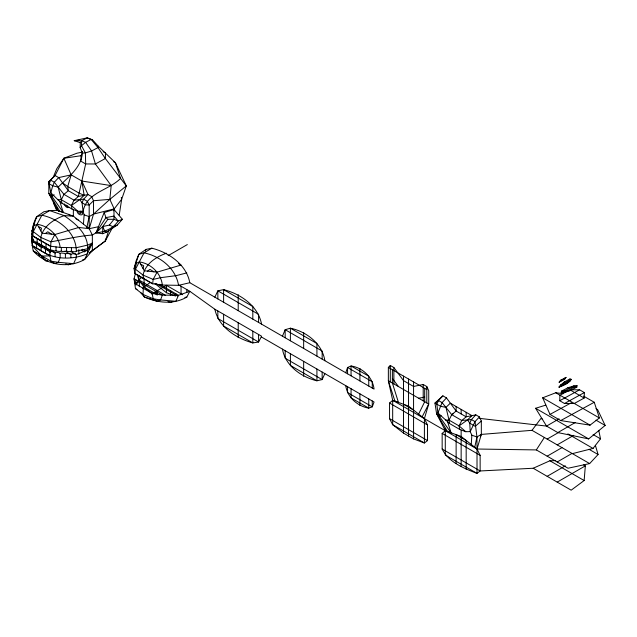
<?xml version="1.0" encoding="UTF-8"?>
<svg xmlns="http://www.w3.org/2000/svg" width="637" height="637" viewBox="0 0 637 637"><rect width="100%" height="100%" fill="white"/><g stroke="black" fill="none" stroke-linecap="round" stroke-linejoin="round"><path stroke-width="0.96" d="M32.049 243.39L31.898 236.956L32.256 245.643L33.251 250.946C45.96 265.135 67.984 268.902 84.602 259.49L92.341 250.644L105.312 241.001L112.279 227.99M82.563 152.036L76.926 153.222L63.851 158.271L55.093 175.525L48.81 181.688L49.105 183.743L52.696 185.813L58.182 187.103C67.912 177.325 81.17 167.905 82.38 153.127L80.143 147.593L80.294 142.688L81.671 140.785L87.173 137.863L92.532 139.853L98.194 146.112L115.416 162.73L126.317 185.908L121.667 199.285L119.246 214.988M80.294 142.688L74.306 140.658L81.671 140.785L81.512 145.69L85.374 152.912L85.669 163.948L78.375 196.499L74.011 200.169L71.368 205.544L71.981 209.032L78.064 211.373L83.105 211.42C86.369 192.43 108.792 190.471 120.56 178.416L115.416 162.73L113.768 161.782M82.587 151.638L81.082 155.707L80.899 161.193L85.669 163.948L95.407 163.98L105.336 158.517L105.527 153.031L103.138 151.654M570.824 389.788L579.582 389.812L584.36 392.575L584.169 398.053L574.24 403.516L564.501 403.492L559.732 400.729L559.923 395.251L568.196 390.696M143.317 288.362L143.006 294.429L144.304 296.961C157.721 302.989 173.614 304.773 186.808 297.105L189.802 291.292L179.331 285.249M471.245 444.459L471.874 435.222L470.202 431.607L469.756 423.167L471.428 419.552L475.815 414.846L479.406 416.924L481.333 421.057L481.333 434.41L477.017 449.021L477.017 473.379C463.999 468.386 448.559 462.215 442.158 449.037L442.158 433.415L445.287 430.708L451.06 432.802L447.309 420.81M189.802 282.717C186.41 264.498 168.829 252.435 151.837 248.199L146.072 249.393L138.834 254.338L135.872 263.439L134.956 273.576L152.657 283.799L162.371 285.034L178.535 285.344L189.802 282.717L374.062 389.096C372.749 377.367 362.62 367.557 351.059 365.988L347.563 367.501L345.748 372.756M83.439 224.136L84.124 214.868L83.105 211.42L82.022 202.741L79.792 199.58L84.156 195.32L81.862 181.035L71.169 174.857L63.851 158.271L81.082 155.707M37.129 238.493L37.129 242.116L36.508 242.474L33.371 240.667L32.75 239.576C31.452 231.661 32.742 223.905 36.627 216.723L43.865 211.779L49.63 210.584L57.481 210.385L73.351 216.15L89.212 228.699L92.341 235.021L92.341 250.644L89.212 253.056L105.312 241.001L105.471 239.05M442.158 449.037L480.139 470.966L533.193 468.251L571.174 490.179L584.145 480.545L585.331 465.878L583.659 464.914M113.776 210.791L114.198 208.896L109.827 199.373L111.204 185.606L95.407 163.98L91.577 151.001L85.645 142.33L81.671 140.785M56.016 246.893L56.016 250.508L55.148 251.082L50.45 249.8L50.952 241.805L54.862 234.535L78.837 227.449L89.212 228.699L98.608 226.676M98.194 146.112L97.987 147.601L105.336 158.517L126.317 185.908L109.827 199.373L93.528 214.088L89.172 216.604L86.943 226.907M561.213 392.663L561.42 391.174L567.83 387.782L574.033 385.863L577.026 385.656L576.819 387.137L570.418 390.537L564.215 392.448L561.213 392.663L574.033 385.863M474.748 447.23L476.946 436.942L475.019 421.622L479.406 416.924L479.406 418.366M31.85 237.29L32.073 236.255M40.864 230.96L41.493 228.165L38.387 226.525M143.07 268.575L143.699 265.78L140.594 264.14M32.519 238.572L31.85 241.144L33.665 242.195M135.434 273.472L134.057 278.759L135.458 288.561L143.006 294.429L153.159 298.785L157.068 301.213L160.556 299.939L175.82 301.285L178.535 295.313L189.802 291.292L214.86 309.24L261.568 336.209L258.582 342.021L252.817 342.921C236.279 338.327 218.61 327.123 214.86 309.24M178.471 263.583L181.051 265.064L157.068 272.15L153.159 279.42L152.657 283.799L134.956 273.576L134.057 268.687L136.119 260.852L138.834 254.338L144.066 252.841L151.837 248.199M86.712 227.258L89.212 228.699L93.528 214.088L93.528 200.735L91.601 196.602L88.01 194.524L81.862 181.035L111.204 185.606M105.312 241.001L108.672 230.634M73.351 209.82L73.351 216.15L64.233 215.632L49.63 210.584L41.859 215.226L36.627 216.723L31.85 231.072M47.831 260.844L46.007 260.955L32.256 245.643L32.646 240.85L32.049 239.536M134.057 268.687L135.872 263.439L139.36 261.926C150.929 263.495 161.057 273.305 162.371 285.034L161.161 284.341M122.376 219.303L118.179 220.991L113.983 216.094L105.997 217.607L96.012 232.839L102.724 233.699L106.642 232.131L117.256 225.108L122.376 219.303L113.983 209.509L104.157 212.543L96.012 232.839L92.341 235.021C78.439 236.032 64.735 239.464 50.952 241.805L40.8 237.45L33.251 231.589L33.665 225.824L37.153 224.312C48.723 225.88 58.851 235.69 60.165 247.419L76.329 247.729L87.588 245.102L92.341 243.103L84.602 259.49L82.683 259.792M53.166 177.428L56.773 168.741L63.851 158.271M282.454 336.209L285.169 329.695L290.4 328.198C306.485 331.527 322.242 343.749 324.87 360.701M324.87 373.616L322.155 379.588L316.923 380.791C301.309 377.088 285.392 365.781 282.454 349.124M145.324 250.978L146.072 249.393M214.86 297.184L217.846 290.83L223.611 289.636C240.603 293.872 258.184 305.943 261.568 324.153M418.628 414.082L424.696 401.716L424.696 388.355M71.981 209.032L61.932 203.227L61.319 199.739L63.963 194.365L68.326 190.702L67.721 186.553L71.169 174.857L58.684 177.596L54.328 182.246L52.696 185.813L50.801 192.772L51.82 196.22L63.254 212.479L57.481 210.385L48.81 193.306L48.81 181.688L55.093 175.525L58.684 177.596L68.326 190.702L78.375 196.499L88.01 194.524L83.654 199.182L82.022 202.741L85.613 204.819L89.172 204.995L93.528 200.735L109.827 199.373M444.745 428.247L445.287 430.708L461.148 436.472L477.017 449.021L480.139 455.344L480.139 470.966L477.017 473.379L445.287 455.057L445.287 430.708L436.584 413.644L434.96 403.078L438.511 400.546L442.102 402.616L451.737 414.679L461.785 420.476L471.428 419.552L475.019 421.622L470.202 431.607L465.814 431.727L459.699 429.402L449.65 423.597L449.021 420.102L451.737 414.679L456.124 411.024L456.124 406.502M459.699 429.402L459.078 425.906L461.785 420.476L466.173 416.821L475.815 414.846M35.776 243.963L36.627 242.315L55.116 252.993M136.294 284.866L138.834 279.93L141.733 277.398M422.132 416.853L428.725 404.041L428.725 390.68L426.79 386.548L423.207 384.477L413.564 386.452L403.516 380.647L393.873 367.541L390.29 365.471L388.355 367.374L388.355 380.735L392.679 400.331L392.679 424.688L403.516 433.104L413.564 438.909L424.401 443.002L427.531 440.589L427.531 424.975L424.401 418.644L408.54 406.103L392.679 400.331L389.549 403.038L389.549 418.66L392.679 424.688L424.401 443.002L424.401 418.644L428.725 404.041L388.355 380.735L394.924 401.143L398.451 402.433L392.384 383.06L392.384 369.699M480.457 436.122L481.333 434.41L531.999 430.325L589.647 463.585L598.079 454.523L595.38 445.327M36.588 238.19L32.75 235.977L33.251 231.589L41.859 215.226C58.763 218.698 76.297 232.593 76.329 251.089L75.461 251.774L72.252 251.599L71.448 250.771M186.808 272.915L175.82 275.694L160.556 277.692L153.159 279.42L143.006 275.065L135.458 269.204L144.066 252.841C160.15 256.17 175.908 268.392 178.535 285.344M394.924 401.143L392.679 400.331L477.017 449.021L536.322 449.921L544.388 437.452M70.866 257.627L70.866 254.489L72.14 253.757L75.453 253.821L76.329 254.561L87.588 250.054L92.341 243.103L87.588 248.717L76.329 251.089M102.724 233.699L102.724 226.533L107.844 219.303L113.983 219.303L118.179 220.991C113.458 228.452 104.556 232.123 96.012 232.839L102.724 226.533L109.365 225.108L113.306 226.796L117.256 225.108M80.143 147.593L81.512 145.69L85.645 142.33L91.147 139.407L92.532 139.853M559.127 382.224L560.504 380.321L566.014 377.399L564.637 379.302L559.127 382.224L566.014 377.399M558.975 387.137L560.353 385.234L564.478 381.866L569.988 378.943L571.365 379.389C568.507 383.378 563.562 385.719 558.975 387.137L569.988 381.292M561.046 386.627L564.478 381.866M566.548 383.705L569.988 378.943M531.999 430.325L540.996 418.39L542.676 419.361M572.368 453.632L593.039 448.432L600.508 438.821L598.756 430.357M109.365 225.108L113.983 219.303L113.983 209.509M466.173 412.306L466.173 416.821L456.124 411.024L446.489 397.918L442.898 395.848L438.511 400.546L436.839 404.161L437.898 412.951L439.57 416.566L451.06 432.802M446.489 397.918L442.102 402.616L437.898 412.951L449.65 423.597M442.898 395.848L434.96 403.078L440.43 406.239L445.964 407.385L450.343 403.165L471.953 415.642L467.566 419.863L459.078 425.906L449.021 420.102L445.621 420.062M481.333 421.057L475.226 426.328L469.756 423.167L467.566 419.863M66.566 247.538L66.566 250.675L65.683 251.408L62.068 251.456L61.327 250.819L61.327 247.443M76.329 254.561L76.329 257.698L73.613 263.67L58.349 262.325L54.862 263.599L50.952 261.17L49.957 255.859L49.957 252.244L50.96 251.424L54.185 251.949L55.061 252.817L55.061 256.679M479.9 418.405L546.554 426.089L557.813 432.587L588.668 438.909L605.15 425.444L597.617 409.607L596.009 408.683M142.72 288.266L150.284 282.342M69.146 207.256C67.004 208.737 64.671 205.743 64.194 203.8M36.373 252.897L33.251 250.946L50.952 261.17L58.349 262.325L60.165 257.491L60.165 253.63L61.009 252.961L64.544 253.359L65.404 254.179L65.404 257.555M563.427 393.682L555.767 392.766L542.684 397.807L550.002 414.4L560.695 420.571L590.037 425.15L599.393 417.96L594.249 402.273L583.556 396.103M65.404 254.179L66.352 253.478L69.998 253.709L70.866 254.489M89.212 228.699L89.172 204.995L87.245 201.252L83.654 199.182L74.011 200.169L63.963 194.365L54.328 182.246L50.737 180.175L49.105 183.743L50.801 192.772L57.879 199.715L61.319 199.739L71.368 205.544L79.792 199.58M45.291 233.516L47.751 231.78L51.669 234.193M147.497 271.131L149.958 269.395L153.875 271.808M61.327 250.819L60.372 251.472L56.781 251.201L56.016 250.508M54.177 194.85L51.82 196.22L48.81 193.306L59.751 211.205M32.256 242.02L32.877 241.662L36.014 243.469L36.635 244.552L36.635 248.175M36.635 244.552L37.264 244.194L40.481 246.049L41.102 247.132L41.102 250.747C54.408 260.015 73.088 259.936 87.588 253.677L87.588 250.054M87.588 248.717C88.256 233.628 75.222 223.571 64.233 215.632C53.938 219.152 43.236 226.151 40.8 237.45L41.596 244.688L40.975 245.054L37.758 243.199L37.129 242.116M41.102 247.132L41.731 246.774M45.983 243.605L45.983 247.22L45.354 247.586L42.225 245.778L41.596 244.688M45.49 253.287L45.49 249.664L46.119 249.306L49.328 251.161L49.957 252.244M50.45 249.8L49.821 250.166L46.612 248.311L45.983 247.22M168.112 255.668L187.326 244.576M151.526 293.96L166.44 285.344L182.692 294.732M441.115 415.674L439.57 416.566L436.584 413.644L447.556 431.528L445.159 430.15M451.737 414.679L453.202 413.835M471.874 435.222L476.946 436.942L481.333 434.41M559.095 418.851L546.554 426.089L535.606 408.277L545.782 405.124M557.813 432.587L575.227 422.538M547.159 439.076L558.697 432.412M557.208 444.881L573.77 435.318M547.159 456.18L561.993 447.612M557.208 461.984L572.042 453.417M547.159 476.317L565.314 465.83M557.208 482.121L585.331 465.878M559.732 400.729L579.582 389.812M564.501 403.492L584.36 392.575M550.002 414.4L571.373 402.743M560.695 420.571L594.249 402.273M560.353 385.234L571.365 379.389M564.215 392.448L577.026 385.656M55.061 252.817L56.128 252.26L59.289 252.77L60.165 253.63M533.193 468.251L549.89 460.766L555.751 460.607M70.126 264.124L68.382 264.873L65.73 263.973M172.332 301.739L170.589 302.487L167.937 301.588M166.44 253.247C156.145 256.767 145.443 263.766 143.006 275.065L143.803 278.688M93.528 214.088L114.198 208.896L121.667 199.285L121.285 197.398M560.504 380.321L564.637 379.302M67.801 206.117L65.77 204.947M76.193 140.578L74.306 140.658L87.173 137.863L91.147 139.407L97.987 147.601L91.577 151.001L85.374 152.912L82.38 153.127M589.647 463.585L568.045 468.235L536.322 449.921M418.636 398.213L424.696 397.13M184.889 297.399L186.808 297.105M74.306 140.658L79.092 140.283M567.83 387.782L576.819 387.137M561.42 391.174L570.418 390.537M148.214 298.57L150.037 298.458M42.098 256.058L49.957 255.859L32.256 245.643L41.102 250.747M50.45 246.185L32.75 235.961L50.45 246.185L60.165 247.419M345.748 385.672C347.253 397.225 357.58 406.263 368.759 408.126L372.255 406.852L374.062 402.019L261.568 337.069M84.124 214.868L89.172 216.604M154.91 283.576L166.44 292.725L175.573 296.022M84.156 195.32L78.98 193.051L67.721 186.553L62.545 182.843M106.642 232.131L104.683 231.024L102.724 226.533M570.648 390.25L584.169 398.053M555.767 392.766L599.393 417.96M595.993 420.157L605.15 425.444M542.684 397.807L590.037 425.15M593.127 434.561L600.508 438.821M535.606 408.277L588.668 438.909M567.854 433.893L593.039 448.432M589.034 449.3L598.079 454.523M388.355 367.374L426.79 389.565M549.89 460.766L584.145 480.545M403.516 404.272L413.564 410.077M68.326 214.327L70.834 215.776M75.859 218.674L78.375 220.123M59.153 211.341L57.481 210.385L56.868 207.582M389.549 403.038L427.531 424.975M442.158 433.415L480.139 455.344M155.452 271.219L157.068 272.15L144.304 270.789L139.36 261.926M159.465 284.301L178.535 295.313L162.371 295.106L152.163 293.474L134.463 283.258L139.36 281.825L139.36 286.722M156.129 283.616L177.612 296.014M389.549 418.66L427.531 440.589M87.548 247.873L89.212 248.836L89.212 245.906M165.62 295.393L138.834 279.93L137.202 274.467M82.539 249.202L85.876 251.129M53.245 233.604L54.862 234.535L42.098 233.174L37.153 224.312M81.313 250.046L84.602 251.949M70.245 251.201L76.265 254.681M155.452 300.29L157.068 301.213L144.304 296.961L140.594 292.487M64.958 251.129L70.627 254.402M37.758 238.859L41.596 241.073M34.358 242.593L50.642 251.997M53.245 262.675L54.862 263.599M135.458 288.561L137.019 289.54M151.431 293.179L144.066 287.168L138.834 279.93L138.834 275.216M38.626 254.641L40.107 255.907M41.58 257.173L46.007 260.955M459.078 425.906L465.814 431.727M57.879 199.715L61.932 203.227M71.368 205.544L78.064 211.373M107.844 219.303L105.997 217.607L104.157 212.543M66.566 250.675L67.371 251.504L70.58 251.687L71.448 251.002L71.448 247.634M32.75 239.576L33.14 240.014L32.232 236.781L32.232 233.166M392.384 378.482L398.443 386.555M80.604 211.181C83.081 214.12 78.335 214.279 78.526 211.237M36.627 242.315L39.534 246.336M32.001 230.514L32.224 234.225M80.74 211.221L80.652 212.312A0.971 0.565 60 0 1 80.174 212.057L79.752 211.142M44.861 248.581L45.49 249.664M81.839 211.126C85.358 217.05 76.496 215.402 77.181 210.465M56.582 208.156L56.582 210.075L53.659 203.474L53.659 201.563M59.782 201.388L63.254 212.479M135.641 284.827L134.057 278.759L162.371 295.106L160.556 299.939L153.159 298.785L152.163 293.474L157.068 292.041L157.068 294.987M58.182 187.103L61.319 199.739M445.964 407.385L449.021 420.102M32.232 236.781L32.001 233.89M56.199 207.121L56.582 210.075M476.946 436.942L477.017 449.021M466.173 469.278L466.173 440.446L456.124 434.649L456.124 463.481M461.148 409.4L461.148 413.923M461.148 430.142L461.148 466.38M426.79 386.548L426.79 402.926M423.207 384.477L423.207 400.856M413.564 381.929L413.564 438.909M408.54 379.031L408.54 436.003M403.516 376.125L403.516 433.104M393.873 367.541L393.873 383.92M390.29 365.471L390.29 381.85M372.255 388.052L372.255 381.754L347.563 367.501L347.563 373.8M372.255 400.968L372.255 406.852L347.563 392.599L347.563 386.715M368.759 386.038L368.759 376.212L351.059 365.988L351.059 375.814M368.759 398.953L368.759 408.126L351.059 397.902L351.059 388.729M359.905 368.457L359.905 380.926M359.905 393.841L359.905 405.482M322.155 359.133L322.155 351.051L285.169 329.695L285.169 337.777M322.155 372.048L322.155 379.588L285.169 358.233L285.169 350.692M316.923 356.107L316.923 343.518L290.4 328.198L290.4 340.795M316.923 369.03L316.923 380.791L290.4 365.471L290.4 353.71M303.658 332.466L303.658 348.455M303.658 361.37L303.658 376.292M258.582 322.426L258.582 314.352L217.846 290.83L217.846 298.912M258.582 334.481L258.582 342.021L217.846 318.508L217.846 310.967M252.817 319.097L252.817 306.508L223.611 289.636L223.611 302.233M252.817 331.16L252.817 342.921L223.611 326.048L223.611 314.288M238.214 294.684L238.214 310.665M238.214 322.72L238.214 337.65M186.808 289.564L186.808 292.391M181.051 286.236L181.051 293.776M175.82 293.745L175.82 295.632M170.589 290.727L170.589 295.441M166.44 285.344L166.44 292.725M157.331 290.607L157.331 294.827L144.066 287.168L144.066 278.242M135.872 263.439L135.872 265.239M135.872 279.802L135.872 284.707M78.837 249.569L78.837 254.282M41.859 245.341L41.859 247.865M36.627 216.723L36.627 218.523M33.912 223.237L33.912 224.917M33.291 225.602L33.291 227.958M32.67 227.974L32.67 230.323"/></g></svg>
